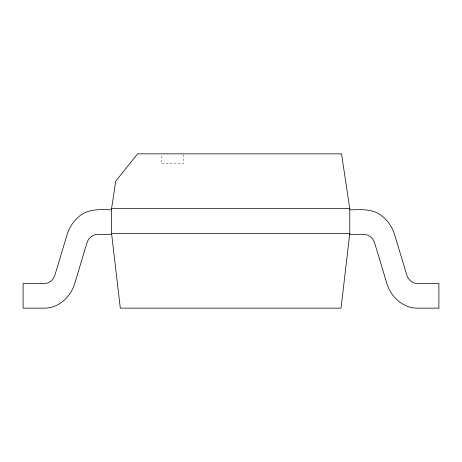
<?xml version="1.0" encoding="UTF-8"?>
<svg xmlns="http://www.w3.org/2000/svg" width="462" height="462" viewBox="0 0 462 462"><rect width="100%" height="100%" fill="white"/><g stroke="black" fill="none" stroke-linecap="round" stroke-linejoin="round"><path stroke-width="0.35" stroke-dasharray="2.31 1.73" d="M183.293 154.556L183.293 163.796L161.677 163.796L161.677 154.556"/><path stroke-width="0.69" d="M111.59 209.835C100.427 209.355 87.665 208.674 78.725 216.747C73.244 221.356 69.271 227.622 67.14 234.442L55.145 274.411C53.881 279.423 49.365 283.818 43.965 283.576L23.1 283.576L23.1 308.154L44.508 308.154C58.945 308.229 71.027 296.552 74.838 283.183L86.844 243.156C88.155 238.484 92.365 234.39 97.413 234.413L111.59 234.413L111.59 208.593L115.708 181.22L137.607 153.846L341.528 153.846L349.769 208.593L349.769 234.413L364.05 234.413C369.109 234.384 373.365 238.461 374.694 243.156L386.786 283.183C390.65 296.61 402.852 308.235 417.336 308.154L438.9 308.154L438.9 283.576L417.885 283.576C412.468 283.818 407.906 279.446 406.624 274.411L394.542 234.442C392.047 226.507 387.017 219.294 380.047 214.674C371.223 208.42 359.915 209.788 349.769 209.835M111.59 208.593L349.769 208.593M349.769 233.483L341.06 308.137L120.299 308.137L111.59 233.483L349.769 233.483"/></g></svg>
